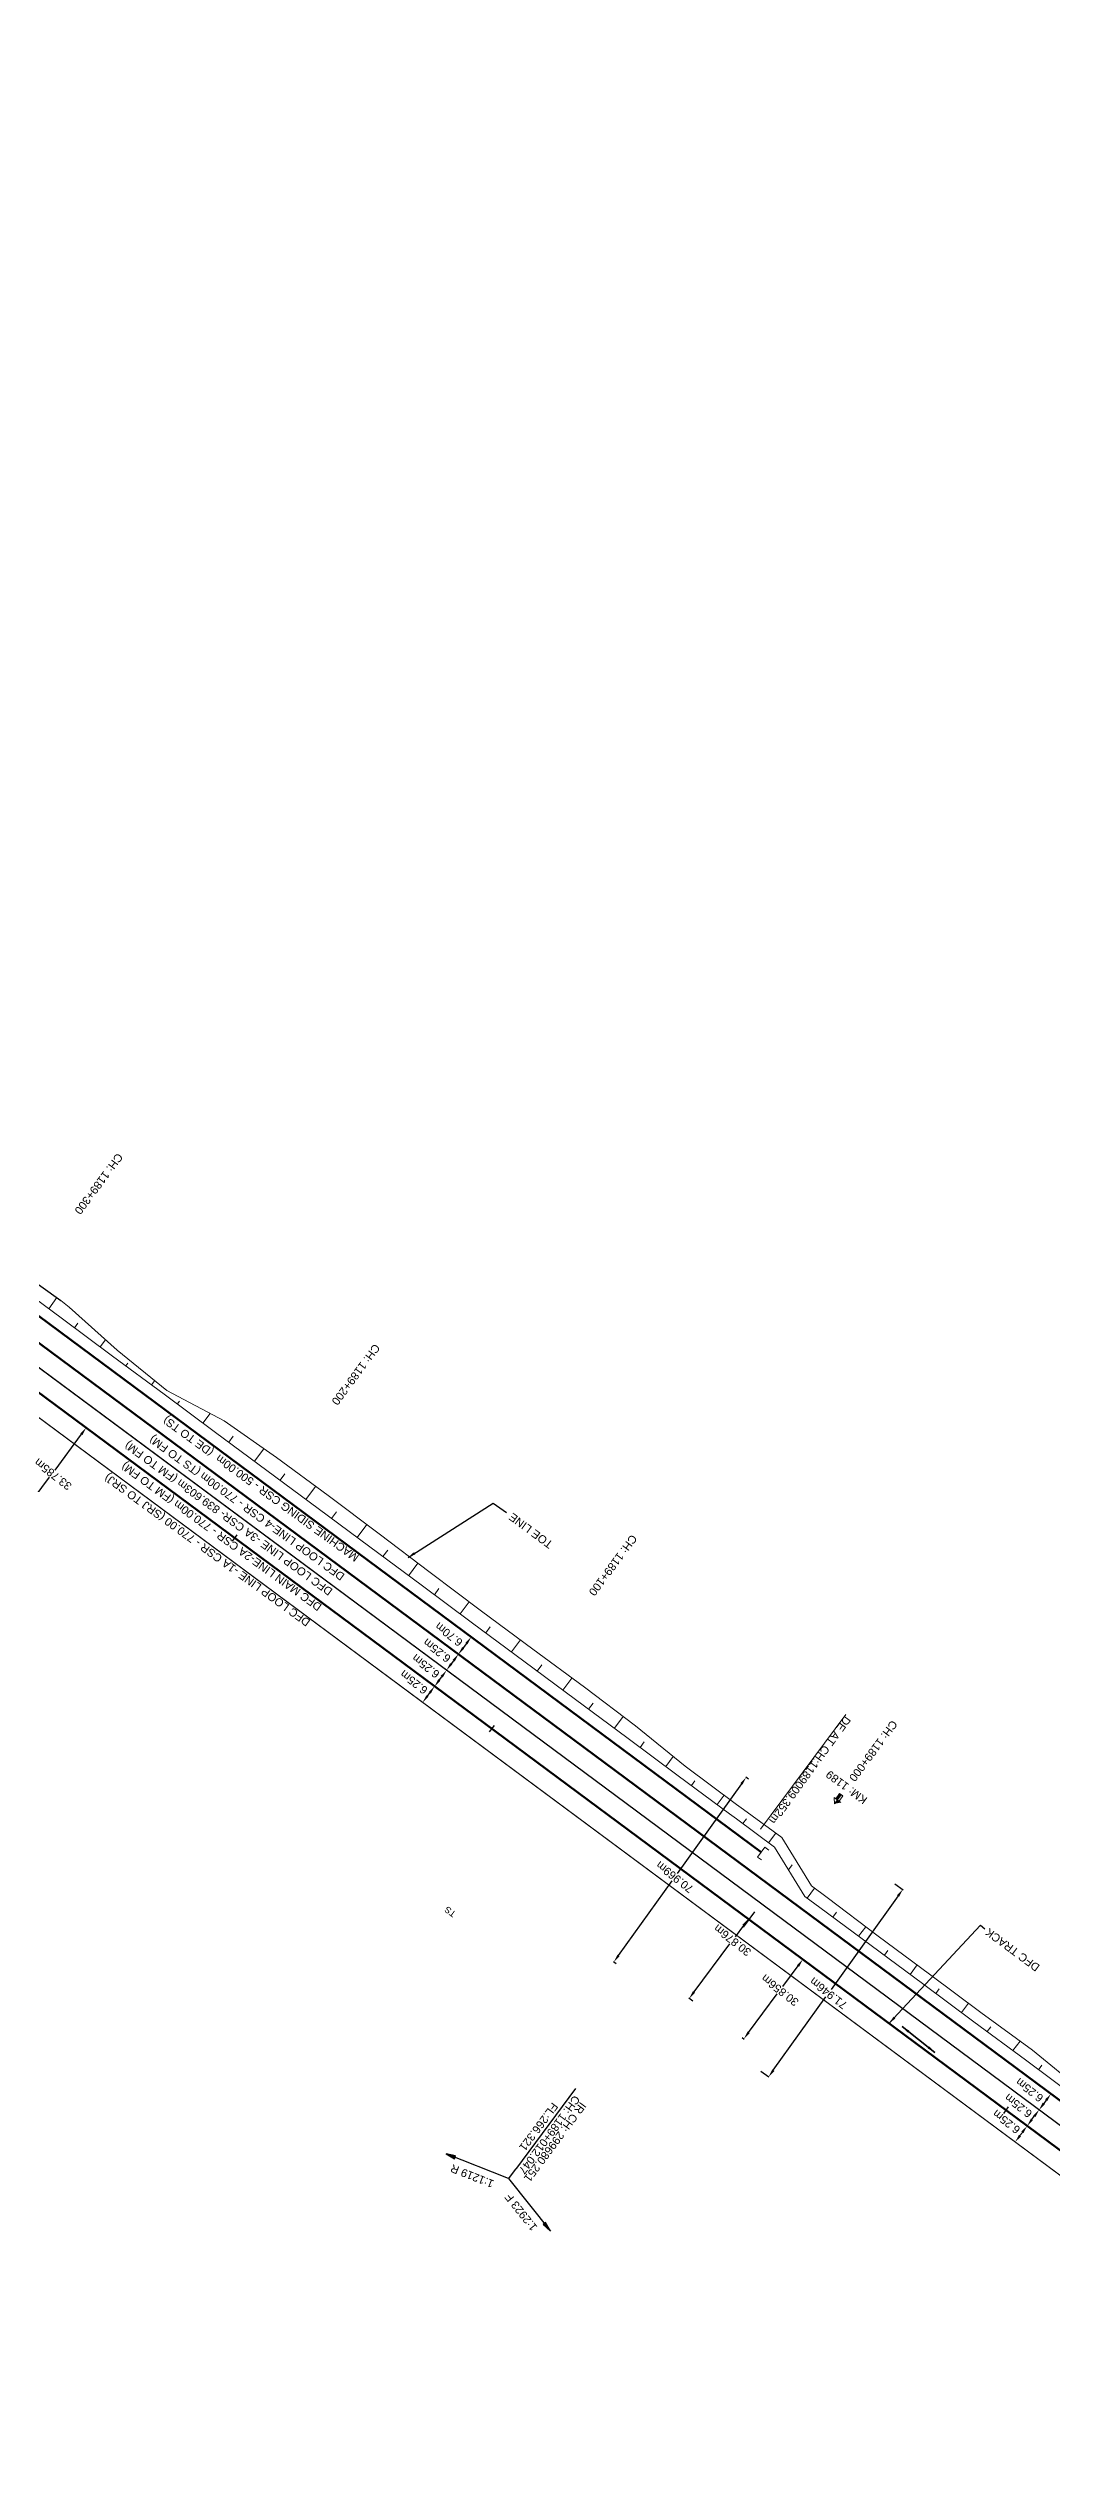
# Model space of a CAD drawing. Header units: metres. Extents: x 643755 to 647133, y 3378089 to 3380600.
# Drawn here: x 644997 to 645311, y 3379376 to 3380125 of the extents above; entities that cross this region are included whole.
import ezdxf
from ezdxf.enums import TextEntityAlignment as Align

# ---------------------------------------------------------------- set-up
doc = ezdxf.new("R2010")
doc.units = ezdxf.units.M
doc.header["$MEASUREMENT"] = 0
doc.header["$PDSIZE"] = 5
doc.linetypes.add('CENTER2', pattern=[1.125, 0.75, -0.125, 0.125, -0.125])
doc.layers.get('Defpoints').update_dxf_attribs({"lineweight": 0})
for name, color, linetype, lineweight in [('C-ALIG-DG-LINE', 1, 'CENTER2', 70), ('C-ALIG-LABL-DG', 1, 'Continuous', 25), ('Km post', 1, 'Continuous', 13), ('OHE MAST', 7, 'Continuous', 0), ('PROPOSED DFCC TOE LINE', 239, 'Continuous', 0), ('PROPOSED DFCC TOE SLOPES', 239, 'Continuous', 0), ('PROPOSED DFCC TRACK', 1, 'Continuous', 0), ('PROPOSED FORMATION LINE - PLAN', 187, 'Continuous', 0), ('PROPOSED GRADES IN PLAN', 10, 'Continuous', 0), ('PROPOSED RETAINING WALL', 154, 'Continuous', 30)]:
    doc.layers.add(name, color=color, linetype=linetype, lineweight=lineweight)
doc.layers.add('Dimension', color=10, linetype='Continuous')
doc.layers.add("SARAI BANJARA STN. SRJ's", color=10, linetype='Continuous')
doc.styles.add('ARIAL', font='arial.ttf')
doc.styles.get("Standard").update_dxf_attribs({"font": 'arial.ttf'})
doc.styles.add('Style-Arial', font='arial.ttf')
doc.dimstyles.new('ISO-25', dxfattribs={"dimtxt": 2.5, "dimasz": 2.5, "dimexe": 1.25, "dimexo": 0.625, "dimtad": 1, "dimtxsty": 'Standard', "dimcen": 2.5, "dimadec": 0, "dimazin": 0, "dimtfac": 1, "dimtmove": 0, "dimatfit": 3, "dimfxl": 1, "dimarcsym": 0})
doc.dimstyles.get("Standard").update_dxf_attribs({"dimtxt": 2.5, "dimasz": 2.5, "dimexe": 0.18, "dimexo": 0.0625, "dimgap": 0.09, "dimtad": 0, "dimtih": 1, "dimtoh": 1, "dimdec": 3, "dimzin": 0, "dimdsep": 46, "dimtxsty": 'Standard', "dimcen": 0.09, "dimazin": 0, "dimtfac": 1, "dimtdec": 3, "dimtofl": 0, "dimtmove": 0, "dimatfit": 3, "dimfxl": 1, "dimtolj": 1, "dimtzin": 0, "dimarcsym": 0})

# ---------------------------------------------------------------- blocks, each defined once
blk = doc.blocks.new('*D712')
at = {"layer": 'Defpoints', "color": 0, "transparency": 16777216}
for p in [(645306.97, 3379480.81), (645306.97, 3379480.81), (645310.69, 3379485.83)]:
    blk.add_point(p, dxfattribs=at)
at = {"layer": 'Dimension', "color": 0, "lineweight": -2, "transparency": 16777216}
blk.add_line((645309.2, 3379483.82), (645308.46, 3379482.82), dxfattribs=at)
at = {"layer": 'Dimension', "color": 0, "transparency": 16777216}
for points in [[(645308.12, 3379483.06), (645308.79, 3379482.57), (645306.97, 3379480.81)], [(645308.87, 3379484.07), (645309.54, 3379483.57), (645310.69, 3379485.83)]]:
    blk.add_solid(points, dxfattribs=at)
at = {"layer": 'Dimension', "color": 0, "lineweight": 0, "transparency": 16777216, "insert": (645303.98, 3379487.01), "char_height": 2.5, "attachment_point": 5, "rotation": 142, "style": 'Style-Arial'}
blk.add_mtext('\\A1;6.25m', dxfattribs=at)
blk = doc.blocks.new('TerminatorOpen_0.5')
at = {"color": 0, "linetype": 'ByBlock', "lineweight": -2}
for q in [(-1, 0.25), (-1, 0), (-1, -0.25)]:
    blk.add_line((0, 0), q, dxfattribs=at)
blk = doc.blocks.new('*D705')
at = {"layer": 'Defpoints', "color": 0, "transparency": 16777216}
for p in [(645306.97, 3379480.81), (645306.97, 3379480.81), (645303.24, 3379475.79)]:
    blk.add_point(p, dxfattribs=at)
at = {"layer": 'Dimension', "color": 0, "lineweight": -2, "transparency": 16777216}
blk.add_line((645304.73, 3379477.8), (645305.48, 3379478.8), dxfattribs=at)
at = {"layer": 'Dimension', "color": 0, "transparency": 16777216}
for points in [[(645305.14, 3379479.05), (645305.81, 3379478.55), (645306.97, 3379480.81)], [(645304.4, 3379478.04), (645305.07, 3379477.55), (645303.24, 3379475.79)]]:
    blk.add_solid(points, dxfattribs=at)
at = {"layer": 'Dimension', "color": 0, "lineweight": 0, "transparency": 16777216, "insert": (645300.5, 3379482.11), "char_height": 2.5, "attachment_point": 5, "rotation": 142, "style": 'Style-Arial'}
blk.add_mtext('\\A1;6.25m', dxfattribs=at)
blk = doc.blocks.new('*D709')
at = {"layer": 'Defpoints', "color": 0, "transparency": 16777216}
for p in [(645303.24, 3379475.79), (645303.24, 3379475.79), (645299.52, 3379470.77)]:
    blk.add_point(p, dxfattribs=at)
at = {"layer": 'Dimension', "color": 0, "lineweight": -2, "transparency": 16777216}
blk.add_line((645301.01, 3379472.78), (645301.75, 3379473.78), dxfattribs=at)
at = {"layer": 'Dimension', "color": 0, "transparency": 16777216}
for points in [[(645300.67, 3379473.03), (645301.34, 3379472.53), (645299.52, 3379470.77)], [(645301.42, 3379474.03), (645302.09, 3379473.53), (645303.24, 3379475.79)]]:
    blk.add_solid(points, dxfattribs=at)
at = {"layer": 'Dimension', "color": 0, "lineweight": 0, "transparency": 16777216, "insert": (645296.78, 3379477.09), "char_height": 2.5, "attachment_point": 5, "rotation": 142, "style": 'Style-Arial'}
blk.add_mtext('\\A1;6.25m', dxfattribs=at)
blk = doc.blocks.new('*D685')
at = {"layer": 'Defpoints', "color": 0, "transparency": 16777216}
for p in [(645261.85, 3379551.51), (645264.39, 3379549.68), (645219.96, 3379493.01)]:
    blk.add_point(p, dxfattribs=at)
at = {"layer": 'Dimension', "color": 0, "lineweight": -2, "transparency": 16777216}
for p, q in [((645261.95, 3379551.43), (645264.5, 3379549.61)), ((645262.94, 3379547.65), (645241.99, 3379518.39)), ((645223.96, 3379493.22), (645240.36, 3379516.11)), ((645220.06, 3379492.94), (645222.61, 3379491.11))]:
    blk.add_line(p, q, dxfattribs=at)
at = {"layer": 'Dimension', "color": 0, "transparency": 16777216}
for points in [[(645262.6, 3379547.89), (645263.28, 3379547.41), (645264.39, 3379549.68)], [(645223.63, 3379493.46), (645224.3, 3379492.98), (645222.51, 3379491.19)]]:
    blk.add_solid(points, dxfattribs=at)
at = {"layer": 'Dimension', "color": 0, "lineweight": 0, "transparency": 16777216, "insert": (645241.17, 3379517.25), "char_height": 2.5, "attachment_point": 5, "rotation": 142, "style": 'Style-Arial'}
blk.add_mtext('\\A1;71.946m', dxfattribs=at)
blk = doc.blocks.new('*D686')
at = {"layer": 'Defpoints', "color": 0, "transparency": 16777216}
for p in [(645215.46, 3379584.72), (645216.32, 3379584.11), (645175, 3379526.4)]:
    blk.add_point(p, dxfattribs=at)
at = {"layer": 'Dimension', "color": 0, "lineweight": -2, "transparency": 16777216}
for p, q in [((645214, 3379582.69), (645193.96, 3379554.69)), ((645216.22, 3379584.18), (645215.36, 3379584.79)), ((645175.6, 3379529.05), (645192.33, 3379552.41)), ((645174.9, 3379526.48), (645174.04, 3379527.09))]:
    blk.add_line(p, q, dxfattribs=at)
at = {"layer": 'Dimension', "color": 0, "transparency": 16777216}
for points in [[(645213.67, 3379582.93), (645214.34, 3379582.45), (645215.46, 3379584.72)], [(645175.26, 3379529.29), (645175.94, 3379528.81), (645174.14, 3379527.02)]]:
    blk.add_solid(points, dxfattribs=at)
at = {"layer": 'Dimension', "color": 0, "lineweight": 0, "transparency": 16777216, "insert": (645193.14, 3379553.55), "char_height": 2.5, "attachment_point": 5, "rotation": 142, "style": 'Style-Arial'}
blk.add_mtext('\\A1;70.969m', dxfattribs=at)
blk = doc.blocks.new('*D696')
at = {"layer": 'Defpoints', "color": 0, "transparency": 16777216}
for p in [(645125.59, 3379623.16), (645121.87, 3379618.14), (645121.87, 3379618.14)]:
    blk.add_point(p, dxfattribs=at)
at = {"layer": 'Dimension', "color": 0, "lineweight": -2, "transparency": 16777216}
blk.add_line((645124.1, 3379621.15), (645123.36, 3379620.15), dxfattribs=at)
at = {"layer": 'Dimension', "color": 0, "transparency": 16777216}
for points in [[(645123.77, 3379621.4), (645124.44, 3379620.9), (645125.59, 3379623.16)], [(645123.03, 3379620.4), (645123.69, 3379619.9), (645121.87, 3379618.14)]]:
    blk.add_solid(points, dxfattribs=at)
at = {"layer": 'Dimension', "color": 0, "lineweight": 0, "transparency": 16777216, "insert": (645118.88, 3379624.34), "char_height": 2.5, "attachment_point": 5, "rotation": 142, "style": 'Style-Arial'}
blk.add_mtext('\\A1;6.25m', dxfattribs=at)
blk = doc.blocks.new('*D697')
at = {"layer": 'Defpoints', "color": 0, "transparency": 16777216}
for p in [(645121.87, 3379618.14), (645121.87, 3379618.14), (645118.15, 3379613.12)]:
    blk.add_point(p, dxfattribs=at)
at = {"layer": 'Dimension', "color": 0, "lineweight": -2, "transparency": 16777216}
blk.add_line((645119.64, 3379615.13), (645120.38, 3379616.13), dxfattribs=at)
at = {"layer": 'Dimension', "color": 0, "transparency": 16777216}
for points in [[(645119.3, 3379615.38), (645119.97, 3379614.88), (645118.15, 3379613.12)], [(645120.05, 3379616.38), (645120.72, 3379615.89), (645121.87, 3379618.14)]]:
    blk.add_solid(points, dxfattribs=at)
at = {"layer": 'Dimension', "color": 0, "lineweight": 0, "transparency": 16777216, "insert": (645115.4, 3379619.44), "char_height": 2.5, "attachment_point": 5, "rotation": 142, "style": 'Style-Arial'}
blk.add_mtext('\\A1;6.25m', dxfattribs=at)
blk = doc.blocks.new('*D698')
at = {"layer": 'Defpoints', "color": 0, "transparency": 16777216}
for p in [(645114.42, 3379608.1), (645118.15, 3379613.12), (645118.15, 3379613.12)]:
    blk.add_point(p, dxfattribs=at)
at = {"layer": 'Dimension', "color": 0, "lineweight": -2, "transparency": 16777216}
blk.add_line((645115.91, 3379610.11), (645116.66, 3379611.11), dxfattribs=at)
at = {"layer": 'Dimension', "color": 0, "transparency": 16777216}
for points in [[(645115.58, 3379610.36), (645116.25, 3379609.86), (645114.42, 3379608.1)], [(645116.32, 3379611.36), (645116.99, 3379610.87), (645118.15, 3379613.12)]]:
    blk.add_solid(points, dxfattribs=at)
at = {"layer": 'Dimension', "color": 0, "lineweight": 0, "transparency": 16777216, "insert": (645111.68, 3379614.43), "char_height": 2.5, "attachment_point": 5, "rotation": 142, "style": 'Style-Arial'}
blk.add_mtext('\\A1;6.25m', dxfattribs=at)
blk = doc.blocks.new('*D699')
at = {"layer": 'Defpoints', "color": 0, "transparency": 16777216}
for p in [(645125.59, 3379623.16), (645125.59, 3379623.16), (645129.59, 3379628.54)]:
    blk.add_point(p, dxfattribs=at)
at = {"layer": 'Dimension', "color": 0, "lineweight": -2, "transparency": 16777216}
blk.add_line((645128.1, 3379626.53), (645127.08, 3379625.17), dxfattribs=at)
at = {"layer": 'Dimension', "color": 0, "transparency": 16777216}
for points in [[(645126.75, 3379625.42), (645127.42, 3379624.92), (645125.59, 3379623.16)], [(645127.76, 3379626.78), (645128.43, 3379626.29), (645129.59, 3379628.54)]]:
    blk.add_solid(points, dxfattribs=at)
at = {"layer": 'Dimension', "color": 0, "lineweight": 0, "transparency": 16777216, "insert": (645122.61, 3379629.36), "char_height": 2.5, "attachment_point": 5, "rotation": 142, "style": 'Style-Arial'}
blk.add_mtext('\\A1;6.70m', dxfattribs=at)
blk = doc.blocks.new('*D690')
at = {"layer": 'Defpoints', "color": 0, "transparency": 16777216}
for p in [(645009.29, 3379693.89), (645011.06, 3379692.57), (644990.93, 3379665.44)]:
    blk.add_point(p, dxfattribs=at)
at = {"layer": 'Dimension', "color": 0, "lineweight": -2, "transparency": 16777216}
for p, q in [((645007.8, 3379691.88), (644999.52, 3379680.72)), ((645010.96, 3379692.65), (645009.19, 3379693.97)), ((644990.65, 3379668.77), (644997.85, 3379678.47)), ((644990.83, 3379665.51), (644989.06, 3379666.83))]:
    blk.add_line(p, q, dxfattribs=at)
at = {"layer": 'Dimension', "color": 0, "transparency": 16777216}
for points in [[(645007.46, 3379692.13), (645008.13, 3379691.63), (645009.29, 3379693.89)], [(644990.31, 3379669.01), (644990.98, 3379668.52), (644989.16, 3379666.76)]]:
    blk.add_solid(points, dxfattribs=at)
at = {"layer": 'Dimension', "color": 0, "lineweight": 0, "transparency": 16777216, "insert": (644998.95, 3379679.38), "char_height": 2.5, "attachment_point": 5, "rotation": 142, "style": 'Style-Arial'}
blk.add_mtext('\\A1;33.785m', dxfattribs=at)
blk = doc.blocks.new('*D691')
at = {"layer": 'Defpoints', "color": 0, "transparency": 16777216}
for p in [(645232.55, 3379528.24), (645233.15, 3379527.79), (645214.17, 3379503.46)]:
    blk.add_point(p, dxfattribs=at)
at = {"layer": 'Dimension', "color": 0, "lineweight": -2, "transparency": 16777216}
for p, q in [((645231.66, 3379525.79), (645226.86, 3379519.32)), ((645232.65, 3379528.16), (645233.25, 3379527.72)), ((645216.26, 3379505.02), (645225.19, 3379517.06)), ((645214.27, 3379503.38), (645214.87, 3379502.94))]:
    blk.add_line(p, q, dxfattribs=at)
at = {"layer": 'Dimension', "color": 0, "transparency": 16777216}
for points in [[(645231.33, 3379526.03), (645232, 3379525.54), (645233.15, 3379527.79)], [(645215.92, 3379505.27), (645216.59, 3379504.77), (645214.77, 3379503.01)]]:
    blk.add_solid(points, dxfattribs=at)
at = {"layer": 'Dimension', "color": 0, "lineweight": 0, "transparency": 16777216, "insert": (645226.03, 3379518.19), "char_height": 2.5, "attachment_point": 5, "rotation": 142, "style": 'Style-Arial'}
blk.add_mtext('\\A1;30.856m', dxfattribs=at)
blk = doc.blocks.new('*D692')
at = {"layer": 'Defpoints', "color": 0, "transparency": 16777216}
for p in [(645216.11, 3379540.44), (645217.34, 3379539.52), (645198.95, 3379514.73)]:
    blk.add_point(p, dxfattribs=at)
at = {"layer": 'Dimension', "color": 0, "lineweight": -2, "transparency": 16777216}
for p, q in [((645217.24, 3379539.6), (645216.01, 3379540.51)), ((645214.62, 3379538.43), (645212.02, 3379534.92)), ((645199.2, 3379517.65), (645210.35, 3379532.67)), ((645198.84, 3379514.8), (645197.61, 3379515.72))]:
    blk.add_line(p, q, dxfattribs=at)
at = {"layer": 'Dimension', "color": 0, "transparency": 16777216}
for points in [[(645214.28, 3379538.68), (645214.95, 3379538.18), (645216.11, 3379540.44)], [(645198.87, 3379517.9), (645199.54, 3379517.4), (645197.71, 3379515.64)]]:
    blk.add_solid(points, dxfattribs=at)
at = {"layer": 'Dimension', "color": 0, "lineweight": 0, "transparency": 16777216, "insert": (645211.18, 3379533.8), "char_height": 2.5, "attachment_point": 5, "rotation": 142, "style": 'Style-Arial'}
blk.add_mtext('\\A1;30.876m', dxfattribs=at)
blk = doc.blocks.new('Direction')
h = blk.add_hatch(color=256)
h.dxf.hatch_style = 1
h.paths.add_polyline_path([(-5.54, 0), (-4.75, -0.13), (-4.75, 0.13)])
blk.add_lwpolyline([(-5.54, 0), (-4.75, -0.13), (-4.75, 0.13)], close=True)
blk.add_lwpolyline([(0, 0), (-5.54, 0)])
blk = doc.blocks.new('Tick Hor')
blk.add_lwpolyline([(-0.5, 0), (0.5, 0)])
blk = doc.blocks.new('KM Post')
at = {"layer": 'Km post', "lineweight": 13}
h = blk.add_hatch(color=256, dxfattribs=at)
h.paths.add_polyline_path([(0, -8.9), (1.6, -8.9), (1.6, -3.8), (0, -3.8)])
h.paths.add_polyline_path([(0, -3.8), (0, 0), (-3.4, -3.8)])
for p, q in [((0, -8.9), (0, 0)), ((3.1, -3.8), (0, 0)), ((3.1, -3.8), (-3.4, -3.8))]:
    blk.add_line(p, q, dxfattribs=at)
blk.add_lwpolyline([(1.6, -3.8), (1.6, -8.9), (-1.6, -8.9), (-1.6, -3.8)], dxfattribs=at)

msp = doc.modelspace()

# ---------------------------------------------------------------- linework, layer by layer
at = {"layer": 'C-ALIG-DG-LINE', "color": 1, "linetype": 'Continuous', "lineweight": 50, "flags": 128}
for points in [[(645418.2203, 3379406.046), (644581.4826, 3380026.8652)], [(645830.8331, 3379084.3424), (644638.422, 3379969.0539)], [(645220.2157, 3379561.2987), (644815.0006, 3379861.9487)]]:
    msp.add_lwpolyline(points, dxfattribs=at)
at = {"layer": 'C-ALIG-LABL-DG', "color": 1, "linetype": 'Continuous', "lineweight": 25}
msp.add_line((645216.2857, 3379540.3069), (645214.7961, 3379538.2991), dxfattribs=at)
at = {"layer": 'PROPOSED DFCC TOE LINE', "lineweight": 0, "flags": 128}
for points in [[(645001.4142, 3379733.6743), (645003.9871, 3379731.5591), (645018.948, 3379718.1581), (645034.5397, 3379705.6074), (645052.4008, 3379696.1153), (645068.7451, 3379684.5789), (645084.8583, 3379672.7311), (645100.8789, 3379660.7584), (645116.8164, 3379648.6737), (645132.7897, 3379636.6373), (645148.8816, 3379624.7606), (645164.9443, 3379612.8447), (645180.8744, 3379600.75), (645196.4511, 3379588.179), (645212.4874, 3379576.2275), (645214.6369, 3379574.6362), (645226.6185, 3379565.9181)], [(645226.6185, 3379565.9181), (645235.8613, 3379550.8074), (645240.7517, 3379547.1918), (645256.6902, 3379535.1084), (645272.7635, 3379523.2067), (645288.8034, 3379511.2601), (645304.9388, 3379499.442), (645320.4474, 3379486.7793), (645336.2604, 3379474.5269), (645339.1292, 3379472.5346)]]:
    msp.add_lwpolyline(points, dxfattribs=at)
at = {"layer": 'PROPOSED DFCC TOE SLOPES', "flags": 128}
for points in [[(644997.6202, 3379731.1232), (645000.1726, 3379734.5633)], [(645005.6511, 3379725.1646), (645006.744, 3379726.6376)], [(645013.6821, 3379719.2061), (645015.3174, 3379721.4102)], [(645021.713, 3379713.2475), (645022.3366, 3379714.088)], [(645029.7439, 3379707.289), (645030.756, 3379708.6531)], [(645037.7748, 3379701.3304), (645038.4553, 3379702.2476)], [(645045.8057, 3379695.3719), (645048.0664, 3379698.4188)], [(645053.8366, 3379689.4133), (645055.2216, 3379691.28)], [(645061.8676, 3379683.4548), (645064.7788, 3379687.3785)], [(645069.8985, 3379677.4962), (645071.395, 3379679.5132)], [(645077.9294, 3379671.5377), (645080.9481, 3379675.6063)], [(645085.9603, 3379665.5791), (645087.4706, 3379667.6147)], [(645093.9912, 3379659.6205), (645096.9912, 3379663.6638)], [(645102.0222, 3379653.662), (645103.5011, 3379655.6553)], [(645110.0531, 3379647.7034), (645112.9488, 3379651.6063)], [(645118.084, 3379641.7449), (645119.5054, 3379643.6607)], [(645126.1149, 3379635.7863), (645128.9134, 3379639.5582)], [(645134.1458, 3379629.8278), (645135.5382, 3379631.7044)], [(645142.1767, 3379623.8692), (645144.9765, 3379627.6428)], [(645150.2077, 3379617.9107), (645151.6113, 3379619.8025)], [(645158.2386, 3379611.9521), (645161.0463, 3379615.7364)], [(645166.2695, 3379605.9936), (645167.6565, 3379607.863)], [(645174.3004, 3379600.035), (645177.0086, 3379603.6851)], [(645182.3313, 3379594.0765), (645183.607, 3379595.7958)], [(645190.3622, 3379588.1179), (645192.671, 3379591.2297)], [(645198.3932, 3379582.1593), (645199.4854, 3379583.6315)], [(645206.4241, 3379576.2008), (645208.5958, 3379579.1278)], [(645214.455, 3379570.2422), (645215.5455, 3379571.7119)], [(645222.4859, 3379564.2837), (645224.7223, 3379567.2979)], [(645228.6888, 3379555.8613), (645229.8305, 3379557.4001)], [(645234.5555, 3379546.9859), (645236.8491, 3379550.0771)], [(645242.5864, 3379541.0273), (645243.7198, 3379542.5548)], [(645250.6174, 3379535.0688), (645252.8224, 3379538.0407)], [(645258.6483, 3379529.1102), (645259.7373, 3379530.578)], [(645266.6792, 3379523.1516), (645268.863, 3379526.0949)], [(645274.7101, 3379517.1931), (645275.8006, 3379518.6628)], [(645282.741, 3379511.2345), (645284.911, 3379514.1592)], [(645290.7719, 3379505.276), (645291.8637, 3379506.7475)], [(645298.8029, 3379499.3174), (645301.0232, 3379502.3099)], [(645306.8338, 3379493.3589), (645307.8817, 3379494.7712)]]:
    msp.add_lwpolyline(points, dxfattribs=at)
at = {"layer": 'PROPOSED DFCC TRACK', "color": 12, "flags": 128}
msp.add_lwpolyline([(645830.8338, 3379084.3418), (644638.4218, 3379969.054), (644635.4102, 3379971.2885), (644632.3984, 3379973.5226), (644629.3862, 3379975.7562), (644626.3734, 3379977.989), (644623.3598, 3379980.2207), (644620.3452, 3379982.4512), (644617.3294, 3379984.68), (644614.3123, 3379986.9069, 0.00985692), (644443.7453, 3380107.5946), (644440.6413, 3380109.6988), (644437.536, 3380111.8011), (644434.4295, 3380113.9017), (644431.3222, 3380116.0009), (644428.2141, 3380118.0991), (644425.1055, 3380120.1964), (644421.9964, 3380122.2931), (644418.8872, 3380124.3896), (644418.0003, 3380124.9876)], format="xyb", dxfattribs=at)
at = {"layer": 'PROPOSED FORMATION LINE - PLAN', "lineweight": 0, "flags": 128}
for points in [[(645224.3383, 3379562.9093), (645212.4697, 3379571.7153), (645210.3218, 3379573.3088), (645194.26, 3379585.2259), (645178.1982, 3379597.1431), (645162.1363, 3379609.0602), (645146.0745, 3379620.9773), (645130.0127, 3379632.8944), (645113.9508, 3379644.8115), (645097.889, 3379656.7286), (645081.8272, 3379668.6457), (645065.7653, 3379680.5628), (645049.7035, 3379692.4799), (645033.6417, 3379704.397), (645017.5798, 3379716.3141), (645001.518, 3379728.2312), (644985.4562, 3379740.1483)], [(645461.2388, 3379378.7978), (645447.2571, 3379389.1715), (645431.1953, 3379401.0886), (645415.1335, 3379413.0057), (645399.0716, 3379424.9228), (645383.0098, 3379436.8399), (645366.948, 3379448.757), (645350.8861, 3379460.6742), (645334.8243, 3379472.5913), (645318.7625, 3379484.5084), (645302.7006, 3379496.4255), (645286.6388, 3379508.3426), (645270.577, 3379520.2597), (645254.5151, 3379532.1768), (645238.4533, 3379544.0939), (645233.8394, 3379547.5172), (645224.3383, 3379562.9093)]]:
    msp.add_lwpolyline(points, dxfattribs=at)
at = {"layer": 'PROPOSED RETAINING WALL', "flags": 128}
msp.add_lwpolyline([(644756.9792, 3379911.3006), (644816.0031, 3379867.0484), (644844.0291, 3379846.3632), (644846.4306, 3379844.6437), (645001.4142, 3379733.6743)], dxfattribs=at)
at = {"layer": "SARAI BANJARA STN. SRJ's", "color": 1, "lineweight": 13, "flags": 128}
for points in [[(645532.1014, 3379313.7693), (644502.6462, 3380077.5754)], [(645418.2203, 3379406.046), (644588.6812, 3380021.524)], [(645220.2378, 3379558.884), (645219.0331, 3379559.7778), (645221.3283, 3379562.8713), (645222.533, 3379561.9775)]]:
    msp.add_lwpolyline(points, dxfattribs=at)
for points in [[(646539.0751, 3378523.8846), (646414.8911, 3378621.103), (645920.5122, 3379008.1309), (645916.5752, 3379011.2128), (645912.6384, 3379014.2931), (645908.7014, 3379017.3711), (645904.7635, 3379020.4458), (645900.8266, 3379023.5143), (645896.8855, 3379026.5796), (645892.9416, 3379029.6392), (645888.9901, 3379032.6954, 0.00313394), (645859.1469, 3379055.4419), (645855.1566, 3379058.439), (645851.1611, 3379061.4309), (645847.1608, 3379064.4185), (645843.1543, 3379067.4043), (645839.1469, 3379070.3857), (645835.1365, 3379073.3652), (645831.1239, 3379076.3439), (645827.1096, 3379079.3226), (644751.3113, 3379877.5131)], [(646539.0751, 3378523.8846), (646414.8911, 3378621.103), (645920.5122, 3379008.1309), (645916.5752, 3379011.2128), (645912.6384, 3379014.2931), (645908.7014, 3379017.3711), (645904.7635, 3379020.4458), (645900.8266, 3379023.5143), (645896.8855, 3379026.5796), (645892.9416, 3379029.6392), (645888.9901, 3379032.6954, 0.00313394), (645859.1469, 3379055.4419), (645855.1566, 3379058.439), (645851.1611, 3379061.4309), (645847.1608, 3379064.4185), (645843.1543, 3379067.4043), (645839.1469, 3379070.3857), (645835.1365, 3379073.3652), (645831.1239, 3379076.3439), (645827.1096, 3379079.3226), (644752.6733, 3379876.5026)]]:
    msp.add_lwpolyline(points, format="xyb", dxfattribs=at)
at = {"layer": "SARAI BANJARA STN. SRJ's", "lineweight": 13, "flags": 128}
msp.add_lwpolyline([(645246.5633, 3379604.3813), (645219.9163, 3379568.5404)], dxfattribs=at)

# ---------------------------------------------------------------- block references
at = {"layer": 'C-ALIG-LABL-DG', "color": 1, "linetype": 'Continuous', "lineweight": 25}
for name, p, xscale, yscale, zscale, rotation in [('Tick Hor', (645055.6674, 3379659.4779), 2.5, 2.5, 2.5, 233.4263657869593), ('Tick Hor', (645135.9766, 3379599.8924), 2.5, 2.5, 2.5, 233.4263657869593), ('Tick Hor', (645216.2857, 3379540.3069), 6.000000000000006, 6.000000000000006, 6.000000000000006, 233.4263657869593), ('Tick Hor', (645296.5949, 3379480.7213), 2.5, 2.5, 2.5, 233.4263657869593), ('Direction', (645141.2654, 3379459.3806), 3.789791541545084, 3.789791541545084, 3.789791541545084, 128.4263657869677)]:
    msp.add_blockref(name, p, dxfattribs=dict(at, xscale=xscale, yscale=yscale, zscale=zscale, rotation=rotation))

# ---------------------------------------------------------------- texts
at = {"layer": 'OHE MAST'}
msp.add_text('TS', height=2, rotation=144, dxfattribs=at).set_placement((645122.1729, 3379544.5674, 473.451), align=Align.RIGHT)
at = {"layer": 'PROPOSED DFCC TOE LINE', "lineweight": 0}
msp.add_text(' TOE LINE', height=2.5, rotation=143.5, dxfattribs=at).set_placement((645142.5583, 3379667.4923), align=Align.RIGHT)
at = {"layer": 'PROPOSED DFCC TRACK', "color": 10, "insert": (645289.9014, 3379535.7516), "char_height": 2.5, "width": 34.296231, "attachment_point": 3, "rotation": 143.5}
msp.add_mtext(' DFC TRACK', dxfattribs=at)
at = {"layer": 'PROPOSED GRADES IN PLAN', "color": 7, "insert": (645164.6822, 3379482.7888), "char_height": 2.5, "attachment_point": 4, "rotation": 233.4264, "line_spacing_factor": 0.84, "style": 'Style-Arial'}
msp.add_mtext('IR CH: 299680.251', dxfattribs=at)
at = {"layer": "SARAI BANJARA STN. SRJ's", "color": 10, "linetype": 'Continuous', "lineweight": 13, "char_height": 2.5, "attachment_point": 4, "rotation": 144, "line_spacing_factor": 0.60036, "style": 'Style-Arial'}
for s, insert in [('MACHINE SIDING CSR - 500.00m  (DE TO TS)', (645094.2373, 3379653.1929)), ('DFC LOOP LINE-4 CSR - 770.00m (TS TO FM)', (645089.7828, 3379647.3197)), ('DFC MAIN LINE-2A CSR - {\\A1;770.00}m (FM TO FM)', (645082.6325, 3379637.7997)), ('DFC LOOP LINE -3A CSR- 839.603m (FM TO FM)', (645086.0193, 3379642.6365)), ('DFC LOOP LINE -1A CSR - 770.00 (SRJ TO SRJ)', (645079.0574, 3379632.9811))]:
    msp.add_mtext(s, dxfattribs=dict(at, insert=insert))
at = {"layer": "SARAI BANJARA STN. SRJ's", "color": 10, "lineweight": 13, "insert": (645247.3307, 3379603.3755), "char_height": 2.5, "width": 44.046591, "attachment_point": 4, "rotation": 234, "line_spacing_factor": 0.648, "style": 'Style-Arial'}
msp.add_mtext('\\A1;\\pxsm1;DE AT {\\A0;CH:1189009.352m }', dxfattribs=at)

# ---------------------------------------------------------------- dimensions: what is measured, and where the dimension line sits
at = {"layer": 'Dimension', "color": 10, "lineweight": 0}
for base, p1, p2, angle, override, picture, middle in [((645009.2862, 3379693.8905), (644990.9327, 3379665.4397), (645011.0634, 3379692.5719), 53.4263658, {"dimexe": 0.125, "dimexo": 0.125, "dimgap": 0.125, "dimtad": 1, "dimtih": 0, "dimtoh": 0, "dimzin": 11, "dimpost": 'm', "dimtxsty": 'Style-Arial', "dimsah": 1, "dimadec": 4, "dimazin": 3, "dimtmove": 2, "dimatfit": 1, "dimldrblk": 'TerminatorOpen_0.5', "dimfrac": 2, "dimtzin": 11}, '*D690', (644998.9549, 3379679.385)), ((645125.5944, 3379623.1603), (645129.5866, 3379628.5411), (645125.5944, 3379623.1603), 233.4263658, {"dimexe": 0.125, "dimexo": 0.125, "dimgap": 0.125, "dimtad": 1, "dimtih": 0, "dimtoh": 0, "dimdec": 2, "dimzin": 3, "dimpost": 'm', "dimtxsty": 'Style-Arial', "dimsah": 1, "dimadec": 4, "dimazin": 3, "dimtmove": 2, "dimatfit": 1, "dimldrblk": 'TerminatorOpen_0.5', "dimfrac": 2, "dimtzin": 11}, '*D699', (645122.6071, 3379629.3588)), ((645121.8703, 3379618.141), (645118.1462, 3379613.1217), (645121.8703, 3379618.141), 53.4263658, {"dimexe": 0.125, "dimexo": 0.125, "dimgap": 0.125, "dimtad": 1, "dimtih": 0, "dimtoh": 0, "dimzin": 11, "dimpost": 'm', "dimtxsty": 'Style-Arial', "dimsah": 1, "dimadec": 4, "dimazin": 3, "dimtmove": 2, "dimatfit": 1, "dimldrblk": 'TerminatorOpen_0.5', "dimfrac": 2, "dimtzin": 11}, '*D697', (645115.405, 3379619.4444)), ((645121.8703, 3379618.141), (645125.5944, 3379623.1603), (645121.8703, 3379618.141), 233.4263658, {"dimexe": 0.125, "dimexo": 0.125, "dimgap": 0.125, "dimtad": 1, "dimtih": 0, "dimtoh": 0, "dimzin": 11, "dimpost": 'm', "dimtxsty": 'Style-Arial', "dimsah": 1, "dimadec": 4, "dimazin": 3, "dimtmove": 2, "dimatfit": 1, "dimldrblk": 'TerminatorOpen_0.5', "dimfrac": 2, "dimtzin": 11}, '*D696', (645118.883, 3379624.3395)), ((645118.1462, 3379613.1217), (645114.4221, 3379608.1024), (645118.1462, 3379613.1217), 53.4263658, {"dimexe": 0.125, "dimexo": 0.125, "dimgap": 0.125, "dimtad": 1, "dimtih": 0, "dimtoh": 0, "dimzin": 11, "dimpost": 'm', "dimtxsty": 'Style-Arial', "dimsah": 1, "dimadec": 4, "dimazin": 3, "dimtmove": 2, "dimatfit": 1, "dimldrblk": 'TerminatorOpen_0.5', "dimfrac": 2, "dimtzin": 11}, '*D698', (645111.6809, 3379614.4251)), ((645215.4597, 3379584.7207), (645175.0013, 3379526.4038), (645216.3171, 3379584.1069), 54.3970476, {"dimexe": 0.125, "dimexo": 0.125, "dimgap": 0.125, "dimtad": 1, "dimtih": 0, "dimtoh": 0, "dimzin": 11, "dimpost": 'm', "dimtxsty": 'Style-Arial', "dimsah": 1, "dimadec": 4, "dimazin": 3, "dimtmove": 2, "dimatfit": 1, "dimldrblk": 'TerminatorOpen_0.5', "dimfrac": 2, "dimtzin": 11}, '*D686', (645193.1419, 3379553.551)), ((645264.3938, 3379549.6836), (645219.963, 3379493.0099), (645261.8473, 3379551.5069), 54.3970476, {"dimexe": 0.125, "dimexo": 0.125, "dimgap": 0.125, "dimtad": 1, "dimtih": 0, "dimtoh": 0, "dimzin": 11, "dimpost": 'm', "dimtxsty": 'Style-Arial', "dimsah": 1, "dimadec": 4, "dimazin": 3, "dimtmove": 2, "dimatfit": 1, "dimldrblk": 'TerminatorOpen_0.5', "dimfrac": 2, "dimtzin": 11}, '*D685', (645241.1738, 3379517.2537)), ((645216.1092, 3379540.4378), (645198.9452, 3379514.7257), (645217.3431, 3379539.5223), 53.4263658, {"dimexe": 0.125, "dimexo": 0.125, "dimgap": 0.125, "dimtad": 1, "dimtih": 0, "dimtoh": 0, "dimzin": 11, "dimpost": 'm', "dimtxsty": 'Style-Arial', "dimsah": 1, "dimadec": 4, "dimazin": 3, "dimtmove": 2, "dimatfit": 1, "dimldrblk": 'TerminatorOpen_0.5', "dimfrac": 2, "dimtzin": 11}, '*D692', (645211.1828, 3379533.7981)), ((645233.1521, 3379527.7928), (645214.1661, 3379503.4582), (645232.5517, 3379528.2383), 53.4263658, {"dimexe": 0.125, "dimexo": 0.125, "dimgap": 0.125, "dimtad": 1, "dimtih": 0, "dimtoh": 0, "dimzin": 11, "dimpost": 'm', "dimtxsty": 'Style-Arial', "dimsah": 1, "dimadec": 4, "dimazin": 3, "dimtmove": 2, "dimatfit": 1, "dimldrblk": 'TerminatorOpen_0.5', "dimfrac": 2, "dimtzin": 11}, '*D691', (645226.0272, 3379518.1899)), ((645306.9675, 3379480.8078), (645310.6916, 3379485.8271), (645306.9675, 3379480.8078), 233.4263658, {"dimexe": 0.125, "dimexo": 0.125, "dimgap": 0.125, "dimtad": 1, "dimtih": 0, "dimtoh": 0, "dimzin": 11, "dimpost": 'm', "dimtxsty": 'Style-Arial', "dimsah": 1, "dimadec": 4, "dimazin": 3, "dimtmove": 2, "dimatfit": 1, "dimldrblk": 'TerminatorOpen_0.5', "dimfrac": 2, "dimtzin": 11}, '*D712', (645303.9802, 3379487.0063)), ((645303.2434, 3379475.7885), (645299.5193, 3379470.7691), (645303.2434, 3379475.7885), 53.4263658, {"dimexe": 0.125, "dimexo": 0.125, "dimgap": 0.125, "dimtad": 1, "dimtih": 0, "dimtoh": 0, "dimzin": 11, "dimpost": 'm', "dimtxsty": 'Style-Arial', "dimsah": 1, "dimadec": 4, "dimazin": 3, "dimtmove": 2, "dimatfit": 1, "dimldrblk": 'TerminatorOpen_0.5', "dimfrac": 2, "dimtzin": 11}, '*D709', (645296.7781, 3379477.0918)), ((645306.9675, 3379480.8078), (645303.2434, 3379475.7885), (645306.9675, 3379480.8078), 53.4263658, {"dimexe": 0.125, "dimexo": 0.125, "dimgap": 0.125, "dimtad": 1, "dimtih": 0, "dimtoh": 0, "dimzin": 11, "dimpost": 'm', "dimtxsty": 'Style-Arial', "dimsah": 1, "dimadec": 4, "dimazin": 3, "dimtmove": 2, "dimatfit": 1, "dimldrblk": 'TerminatorOpen_0.5', "dimfrac": 2, "dimtzin": 11}, '*D705', (645300.5022, 3379482.1112))]:
    dim = msp.add_linear_dim(base=base, p1=p1, p2=p2, angle=angle, dimstyle='Standard', override=override, dxfattribs=at)
    dim.commit()
    dim.dimension.update_dxf_attribs({"geometry": picture, "text_midpoint": middle, "dimtype": 129, "text_rotation": 142})

# ---------------------------------------------------------------- leaders
at = {"layer": 'PROPOSED DFCC TOE LINE', "lineweight": 0}
msp.add_leader([(645109.8454, 3379653.3948), (645136.5003, 3379670.3624), (645140.6099, 3379667.3983)], dimstyle='ISO-25', override={"dimtxt": 3, "dimasz": 2.5, "dimgap": 0.625, "dimtad": 0, "dimdec": 3, "dimzin": 2, "dimtdec": 3}, dxfattribs=at)
at = {"layer": 'PROPOSED DFCC TRACK', "color": 10, "linetype": 'Continuous', "lineweight": -3, "ltscale": 5}
msp.add_leader([(645260.0883, 3379507.8075), (645288.6992, 3379538.5144), (645290.0511, 3379537.4138)], dimstyle='ISO-25', override={"dimtxt": 3, "dimasz": 2.5, "dimgap": 0.625, "dimtad": 0, "dimdec": 3, "dimzin": 2, "dimtdec": 3}, dxfattribs=at)
at = {"layer": 'PROPOSED DFCC TRACK', "linetype": 'Continuous', "lineweight": 0}
for points in [[(645264.1955, 3379506.8508), (645274.4381, 3379498.7609)], [(645274.4381, 3379498.7609), (645264.1955, 3379506.8508)]]:
    msp.add_leader(points, dimstyle='ISO-25', override={"dimtxt": 3, "dimasz": 2.5, "dimtad": 0, "dimdec": 3, "dimzin": 2, "dimtdec": 3}, dxfattribs=at)

# ---------------------------------------------------------------- next in the draw order: texts
at = {"layer": 'C-ALIG-LABL-DG', "color": 1, "linetype": 'Continuous', "lineweight": 25, "char_height": 2.5, "style": 'Arial', "bg_fill": 3, "box_fill_scale": 1.04, "bg_fill_color": 256, "bg_fill_true_color": 13158600, "bg_fill_transparency": 0}
for s, insert, width, attachment_point, rotation in [('CH: 1189+300', (645019.9878, 3379779.215), 22.502814, 4, 233.4263658), ('CH: 1189+200', (645100.297, 3379719.6295), 22.502814, 4, 233.4263658), ('CH: 1189+100', (645180.6061, 3379660.044), 22.502814, 4, 233.4263658), ('CH: 1189+000', (645261.9298, 3379602.0485), 22.502814, 4, 233.4263658), ('1:1219 R', (645136.9388, 3379458.7027), 13.8875, 7, 158.4263658)]:
    msp.add_mtext(s, dxfattribs=dict(at, insert=insert, width=width, attachment_point=attachment_point, rotation=rotation))

# ---------------------------------------------------------------- next in the draw order: texts
for s, insert, width, attachment_point, rotation in [('KM: 1189', (645252.081, 3379576.1324), 14.684959, 1, 143.4263658), ('CH: 1189+012.047\\PFL:266.321', (645152.3227, 3379474.2836), 29.376808, 5, 233.4263658), ('1:2923 F', (645141.871, 3379455.0433), 13.377677, 9, 128.4263658)]:
    msp.add_mtext(s, dxfattribs=dict(at, insert=insert, width=width, attachment_point=attachment_point, rotation=rotation))

# ---------------------------------------------------------------- next in the draw order: linework, layer by layer
at = {"layer": 'C-ALIG-LABL-DG', "color": 1, "linetype": 'Continuous', "lineweight": 25}
msp.add_line((645162.1204, 3379487.4888), (645141.2654, 3379459.3806), dxfattribs=at)
at = {"layer": "SARAI BANJARA STN. SRJ's", "color": 1, "lineweight": 25, "flags": 128}
msp.add_lwpolyline([(645628.4808, 3379242.2604), (644502.6124, 3380077.6005)], dxfattribs=at)

# ---------------------------------------------------------------- next in the draw order: block references
at = {"layer": 'C-ALIG-LABL-DG', "color": 1, "linetype": 'Continuous', "lineweight": 25}
for name, p, xscale, yscale, zscale, rotation in [('KM Post', (645243.0992, 3379576.446), 0.3933041122191764, 0.3933041122191764, 0.3933041122191764, 143.4263657880097), ('Direction', (645141.2654, 3379459.3806), 3.789791541545083, 3.789791541545083, 3.789791541545083, 338.4263657869677)]:
    msp.add_blockref(name, p, dxfattribs=dict(at, xscale=xscale, yscale=yscale, zscale=zscale, rotation=rotation))

doc.saveas('drawing.dxf')
